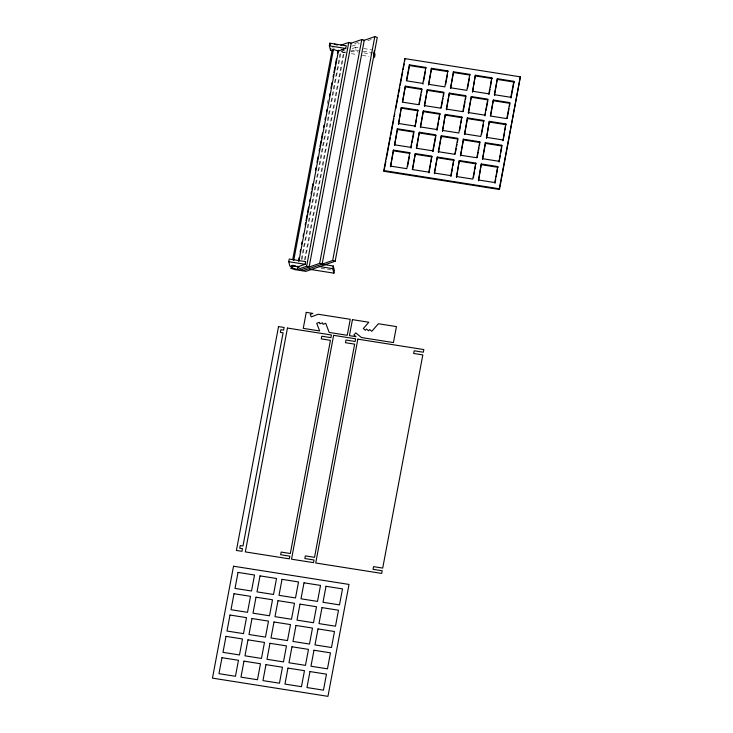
<?xml version="1.0" encoding="UTF-8"?>
<svg xmlns="http://www.w3.org/2000/svg" width="733" height="733" viewBox="0 0 733 733"><rect width="100%" height="100%" fill="white"/><g stroke="black" fill="none" stroke-linecap="round" stroke-linejoin="round"><path stroke-width="0.55" stroke-dasharray="3.67 2.75" d="M327.404 103.463L328.036 100.082M301.327 259.491L340.387 51.915L345.216 50.247M302.051 259.235L341.111 51.667L343.585 52.419L345.628 51.713M304.516 259.995L343.585 52.419M305.24 259.739L344.299 52.171M350.869 51.502L355.331 49.963L355.835 47.306L358.089 47.654M354.79 43.568L359.078 42.083M351.987 46.133L359.362 43.586M367.792 40.681L372.007 39.225M352.261 48.534L355.835 47.306M363.715 48.543L371.604 49.789M355.331 49.963L358.712 50.504M363.22 51.209L372.236 52.629M332.113 47.865L334.312 48.213M350.75 50.806L358.464 52.025M363.98 52.895L370.605 53.94M345.839 52.776L340.625 51.676M351.345 53.646L356.861 54.517M362.377 55.387L368.992 56.432M321.155 268.397L331.087 269.955"/><path stroke-width="1.1" d="M292.091 266.555L289.901 266.207L288.747 261.718L289.251 259.051L305.643 261.635L305.139 264.301L297.305 267.014M332.718 50.705L330.519 50.357L329.364 45.867L329.868 43.201L346.26 45.794L345.756 48.46L337.922 51.163L337.501 53.408M330.519 50.357L330.849 48.58M340.891 45.153L348.761 42.441L351.226 43.192L309.106 267.032L306.632 266.281L296.068 269.936L291.074 268.406L291.569 265.74L292.806 265.319L299.064 267.233M292.705 259.711L332.196 49.899L333.423 49.468L338.728 51.09M291.074 268.406L292.302 267.985L292.806 265.319M293.722 260.407L333.423 49.468M298.652 259.858L299.073 257.613M300.127 252.005L300.548 249.761M301.602 244.153L302.033 241.908M303.086 236.292L303.508 234.047M305.194 225.077L305.615 222.832M306.037 220.587L307.1 214.98M307.521 212.735L308.575 207.118M309.628 201.511L310.05 199.266M311.104 193.659L311.534 191.414M311.956 189.169L313.009 183.562M315.538 170.093L315.96 167.848M317.022 162.24L318.076 156.633M319.13 151.025L319.551 148.781M319.973 146.536L321.036 140.919M321.457 138.684L322.511 133.067M323.565 127.46L323.986 125.215M325.04 119.607L325.461 117.362M326.524 111.755L326.945 109.51M329.474 96.041L329.896 93.797M330.959 88.189L332.012 82.582M333.066 76.965L333.488 74.72M333.909 72.485L334.963 66.868M335.393 64.623L336.447 59.016M297.937 266.134L297.305 269.515L292.302 267.985M298.78 261.635L338.582 50.165M306.632 266.281L348.761 42.441M319.661 263.385L361.781 39.545L364.255 40.297L322.126 264.137L319.661 263.385L299.266 270.431L296.801 269.671M299.989 270.175L302.463 270.935L332.681 260.49L374.81 36.65L377.275 37.401L335.155 261.241L305.652 271.43L303.187 270.679M309.628 269.313L333.891 273.143L332.736 268.654L333.24 265.997L323.097 264.393M333.891 273.143L334.395 270.477L333.24 265.997M383.799 170.542L404.854 58.622L520.338 76.846L499.475 189.508L383.991 171.293L383.799 170.542L499.283 188.766L499.475 189.508M383.991 171.293L385.888 161.223M386.3 158.979L390.304 137.712M390.726 135.477L393.887 118.691M394.308 116.455L394.73 114.211M395.783 108.621L398.312 95.189M398.734 92.944L399.787 87.355M400.209 85.11L402.729 71.687M403.15 69.443L404.204 63.844M404.625 61.609L404.854 58.622M393.502 150.842L390.487 166.831L393.309 150.091L409.802 152.693L409.994 153.444L393.502 150.842L393.309 150.091M397.506 129.521L394.501 145.51L397.323 128.779L413.815 131.381L414.008 132.123L397.506 129.521L397.323 128.779M401.327 107.458L398.514 124.198L401.327 107.458L417.828 110.06L417.013 116.135M405.34 86.137L402.335 102.125L418.827 104.727L421.841 88.739L405.34 86.137L402.729 101.814M409.353 64.825L409.545 65.567L426.047 68.169L425.855 67.427L409.353 64.825L406.348 80.813L422.84 83.415L423.033 84.158M406.742 80.493L409.545 65.567M409.802 152.693L406.797 168.682L390.295 166.079M413.815 131.381L410.81 147.37L394.308 144.768M416.619 118.27L415.015 126.8L417.828 110.06M422.84 83.415L425.855 67.427M407.594 166.235L409.399 156.642M411.002 148.112L411.598 144.914M412.001 142.788L413.806 133.195M419.221 104.416L421.026 94.823M421.429 92.688L421.832 90.553M423.637 80.96L425.442 71.367M430.986 162.24L431.801 156.166L415.299 153.564L412.294 169.552L428.796 172.154L428.988 172.906L430.592 164.375M432.8 150.833L435.814 134.845L419.313 132.242L416.307 148.231L432.8 150.833L432.992 151.584L435.805 136.659M439.012 119.607L439.827 113.533L423.326 110.93L420.321 126.919L436.813 129.521L437.005 130.263L438.609 121.742M427.339 89.609L424.334 105.598L440.826 108.2L443.841 92.211L427.339 89.609L424.526 106.349M431.545 69.039L428.53 85.028L431.352 68.288L447.845 70.89L448.037 71.642L431.545 69.039L431.352 68.288M412.688 169.231L415.299 153.564M416.701 147.919L419.313 132.242M420.513 127.661L423.326 110.93M428.796 172.154L431.801 156.166M436.813 129.521L439.827 113.533M447.845 70.89L444.839 86.879L428.338 84.277M441.22 107.879L443.025 98.286M443.428 96.16L443.832 94.026M445.637 84.432L447.442 74.839M452.985 165.713L453.8 159.638L437.299 157.036L434.293 173.025L450.786 175.627L450.978 176.369L452.582 167.848M438.307 151.704L441.312 135.715L457.813 138.317L454.799 154.306L438.307 151.704L438.499 152.455L441.312 135.715M445.325 114.394L442.503 131.134L445.325 114.394L461.817 116.996L461.011 123.08M446.324 109.07L449.338 93.082L465.831 95.684L462.825 111.673L446.324 109.07L446.516 109.813L449.338 93.082M453.544 72.512L450.529 88.501L453.351 71.761L469.844 74.363L470.036 75.114L453.544 72.512L453.351 71.761M434.486 173.767L437.299 157.036M450.786 175.627L453.8 159.638M461.817 116.996L458.812 132.985L442.311 130.382M469.844 74.363L466.839 90.351L450.337 87.749M455.193 153.985L456.201 148.662M456.595 146.527L456.998 144.392M457.401 142.266L457.804 140.131M459.609 130.538L460.608 125.206M463.219 111.352L465.024 101.759M465.428 99.624L465.821 97.498M467.627 87.905L469.432 78.312M459.298 160.509L456.476 177.239L459.298 160.509L475.79 163.111L474.984 169.186M463.503 139.93L460.489 155.918L463.311 139.188L479.803 141.79L479.996 142.541L463.503 139.93L463.311 139.188M467.517 118.618L464.502 134.606L467.324 117.866L483.817 120.469L484.009 121.22L467.517 118.618L467.324 117.866M468.323 112.534L471.328 96.545L487.83 99.157L484.825 115.145L468.323 112.534L468.515 113.285L471.328 96.545M475.341 75.233L472.528 91.964L475.341 75.233L491.843 77.835L490.432 87.108M475.79 163.111L472.785 179.099L456.293 176.497M479.803 141.79L476.798 157.778L460.297 155.176M483.817 120.469L480.811 136.457L464.31 133.855M491.843 77.835L488.829 93.824L472.336 91.222M473.381 177.716L474.581 171.32M477.192 157.458L478.191 152.134M478.594 149.999L478.997 147.864M479.4 145.739L479.794 143.604M481.599 134.011L483.404 124.418M485.017 115.887L485.613 112.69M486.016 110.555L487.821 100.962M489.021 94.566L490.029 89.243M481.297 163.972L478.475 180.712L481.297 163.972L497.789 166.574L496.177 176.919M485.493 143.402L482.488 159.391L485.31 142.66L501.803 145.262L501.995 146.004L485.493 143.402L485.31 142.66M489.314 121.339L486.501 138.079L489.314 121.339L505.816 123.941L505 130.016M493.327 100.018L490.322 116.006L506.815 118.609L509.829 102.62L493.327 100.018L490.716 115.686M497.34 78.697L494.335 94.694L510.828 97.297L511.02 98.039L514.035 82.05L513.842 81.308L497.34 78.697L494.528 95.437M497.789 166.574L494.784 182.563L478.283 179.961M500.19 155.598L498.99 161.993L501.803 145.262M504.606 132.151L502.994 140.681L505.816 123.941M510.828 97.297L513.842 81.308M494.977 183.314L495.774 179.054M500.593 153.472L501.793 147.076M507.209 118.297L509.014 108.704M509.417 106.569L509.82 104.434M499.283 188.766L520.338 76.846M350.401 43.476L361.781 39.545M363.22 40.654L374.81 36.65M295.271 266.07L294.043 266.5L291.569 265.74M329.364 45.867L345.756 48.46M475.534 75.975L492.035 78.578M497.533 79.448L514.035 82.05M405.532 86.888L422.034 89.49M427.531 90.361L444.024 92.963M449.531 93.824L466.023 96.426M471.521 97.297L488.022 99.899M493.52 100.769L510.021 103.371M401.519 108.209L418.021 110.811M423.518 111.673L440.02 114.275M445.517 115.145L462.01 117.747M489.507 122.09L506.008 124.692M398.321 123.446L414.823 126.049M486.309 137.328L502.811 139.93M419.505 132.994L436.007 135.596M441.504 136.466L458.006 139.068M482.296 158.649L498.797 161.251M415.492 154.315L431.994 156.917M437.491 157.778L453.993 160.38M459.49 161.251L475.983 163.853M481.489 164.723L497.982 167.326M288.747 261.718L305.139 264.301M319.221 266.528L332.736 268.654M334.422 44.145L337.427 45.061M342.018 49.743L343.667 50.247M332.681 260.49L335.155 261.241M374.087 51.044L375.012 54.636L374.508 57.302L373.363 52.813M329.868 43.201L330.326 44.997M233.525 566.215L212.469 678.135L327.953 696.35L349.009 584.43L233.525 566.215M278.531 326.597L236.411 550.437L241.982 551.317L242.486 548.65L239.737 548.22L240.241 545.554L242.989 545.984L283.103 332.809L280.354 332.37L280.858 329.703L283.607 330.143L284.111 327.477L278.531 326.597M221.98 657.684L218.965 673.673L235.467 676.275L238.472 660.286L221.98 657.684M225.993 636.363L222.979 652.352L239.48 654.954L242.486 638.965L225.993 636.363M230.006 615.042L226.992 631.031L243.493 633.633L246.499 617.644L230.006 615.042M234.01 593.73L231.005 609.719L247.507 612.321L250.512 596.332L234.01 593.73M238.023 572.409L235.018 588.397L251.511 591L254.525 575.011L238.023 572.409M287.446 328.054L245.326 551.903L289.315 558.839L289.819 556.173L280.657 554.725L281.151 552.068L290.323 553.507L330.436 340.323L321.274 338.884L321.778 336.218L330.94 337.666L331.444 334.999L287.446 328.054M306.257 312.368L303.251 328.357L319.643 330.94L316.711 323.29L319.341 322.309L319.909 323.794L322.529 322.813L323.097 324.298L325.718 323.317L329.209 332.452L347.24 335.293L350.255 319.304L318.269 314.265L311.204 316.894L310.242 314.375L312.844 313.403L306.257 312.368M243.979 661.148L240.965 677.136L257.466 679.738L260.472 663.75L243.979 661.148M247.983 639.836L244.978 655.824L261.479 658.426L264.485 642.438L247.983 639.836M251.996 618.515L248.991 634.503L265.483 637.105L268.498 621.117L251.996 618.515M256.009 597.193L253.004 613.182L269.497 615.784L272.511 599.796L256.009 597.193M260.023 575.881L257.017 591.87L273.51 594.472L276.524 578.484L260.023 575.881M265.969 664.62L262.964 680.609L279.456 683.211L282.471 667.222L265.969 664.62M269.982 643.299L266.977 659.288L283.469 661.899L286.484 645.901L269.982 643.299M273.995 621.987L270.99 637.976L287.483 640.578L290.497 624.589L273.995 621.987M278.009 600.666L274.994 616.655L291.496 619.257L294.501 603.268L278.009 600.666M282.022 579.345L279.007 595.333L295.509 597.936L298.514 581.947L282.022 579.345M333.643 335.348L291.523 559.187L313.513 562.66L314.017 559.994L304.855 558.546L305.349 555.88L314.521 557.327L354.635 344.144L345.472 342.696L345.967 340.03L355.139 341.477L355.642 338.811L333.643 335.348M352.454 319.652L349.439 335.641L356.027 336.685L353.929 334.972L355.762 332.892L361.451 337.537L393.438 342.586L396.443 326.597L378.411 323.748L371.787 331.279L369.67 329.557L368.598 330.775L366.482 329.053L365.401 330.281L363.293 328.549L368.846 322.236L352.454 319.652M287.968 668.093L284.963 684.081L301.455 686.684L304.47 670.695L287.968 668.093M291.981 646.772L288.976 662.76L305.469 665.362L308.474 649.374L291.981 646.772M295.995 625.451L292.98 641.448L309.482 644.05L312.487 628.062L295.995 625.451M300.008 604.139L296.993 620.127L313.495 622.729L316.5 606.741L300.008 604.139M304.012 582.817L301.006 598.806L317.508 601.408L320.513 585.42L304.012 582.817M357.841 339.159L315.712 562.999L381.71 573.417L382.205 570.75L373.042 569.303L373.546 566.636L382.708 568.084L422.822 354.9L413.659 353.453L414.163 350.786L423.326 352.234L423.83 349.568L357.841 339.159M309.967 671.565L306.953 687.554L323.455 690.156L326.46 674.168L309.967 671.565M313.981 650.244L310.966 666.233L327.468 668.835L330.473 652.846L313.981 650.244M317.985 628.923L314.979 644.912L331.481 647.514L334.486 631.525L317.985 628.923M321.998 607.611L318.992 623.6L335.494 626.202L338.499 610.213L321.998 607.611M326.011 586.29L323.006 602.279L339.498 604.881L342.513 588.892L326.011 586.29"/></g></svg>
